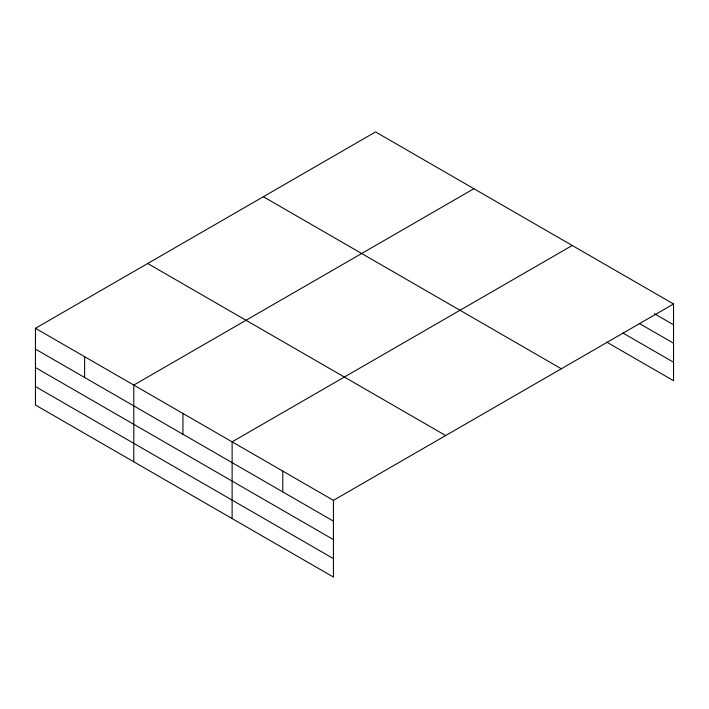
<?xml version="1.0" encoding="UTF-8"?>
<svg xmlns="http://www.w3.org/2000/svg" width="709" height="709" viewBox="0 0 709 709"><rect width="100%" height="100%" fill="white"/><g stroke="black" fill="none" stroke-linecap="round" stroke-linejoin="round"><path stroke-width="1.06" d="M673.55 303.975L375.566 131.936L35.45 328.302L35.45 405.025L333.434 577.064L333.434 500.341L673.55 303.975L673.55 380.698L606.647 342.075M473.904 188.709L133.788 385.076L133.788 461.798M572.234 245.482L232.118 441.84L232.118 518.571M654.434 313.741L673.55 324.775M639.146 323.366L673.55 343.227M622.892 333L673.55 362.246M263.331 196.73L561.315 368.769M147.685 263.5L445.669 435.539M35.45 328.302L333.434 500.341M35.45 349.103L333.434 521.142M35.45 367.554L333.434 539.593M35.45 386.573L333.434 558.612M282.776 471.095L282.776 491.895M182.949 413.462L182.949 434.262M84.619 356.689L84.619 377.489"/></g></svg>
